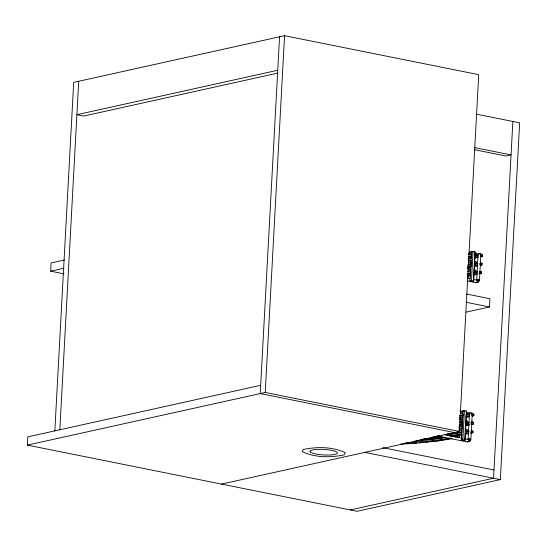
<?xml version="1.0" encoding="UTF-8"?>
<svg xmlns="http://www.w3.org/2000/svg" width="547" height="547" viewBox="0 0 547 547"><rect width="100%" height="100%" fill="white"/><g stroke="black" fill="none" stroke-linecap="round" stroke-linejoin="round"><path stroke-width="0.82" d="M476.081 114.084L519.65 122.829L500.327 479.596L357.054 511.301L27.35 445.108L27.794 436.862L260.68 385.32M64.054 273.876L50.659 271.182L51.103 262.936L64.416 259.989M54.83 430.879L73.701 82.365L284.556 35.699L478.721 74.679L459.398 431.446L221.508 484.088M59.828 429.771L78.706 81.257M279.558 36.806L260.235 393.573L454.393 432.547M27.35 445.108L265.233 392.466L284.556 35.699M445.162 434.858L446.844 434.571L447.815 435.439L448.861 434.974L448.93 433.648L447.296 433.928M457.395 436.691L457.463 435.364L458.509 434.899L459.48 435.768L459.405 437.094L458.365 437.552L457.395 436.691L454.872 437.121M468.034 277.842L468.102 276.515M461.299 439.966L462.878 410.77L464.437 410.606L466.632 411.269L465.053 440.465L463.5 440.629L461.299 439.966L464.731 440.048L465.053 440.465M469.921 280.714L471.507 251.524L473.059 251.353L475.261 252.017L473.681 281.213L472.123 281.384L469.921 280.714L473.36 280.796L473.681 281.213M461.62 440.383L461.935 434.544M462.256 428.704L462.482 424.534M462.844 417.86L463.022 414.523M470.475 276.96L470.7 272.789M471.015 266.95L471.24 262.779M471.555 256.94L471.781 252.769M462.858 439.802L464.437 410.606M471.48 280.549L473.059 251.353M464.731 440.048L466.317 410.852M473.36 280.796L474.94 251.606M466.42 431.993L467.186 431.166L467.254 429.839L464.902 429.005M466.188 422.995L466.885 423.501L467.644 422.674L467.719 421.347L465.36 420.513M467.343 415.009L468.102 414.182L468.177 412.855L467.487 412.349M474.358 272.242L475.049 272.741L475.808 271.921L475.883 270.594L475.193 270.088M474.817 263.75L475.507 264.249L476.266 263.428L476.341 262.102L475.651 261.596M474.304 255.422L475.965 255.757L476.731 254.929L476.799 253.603L476.109 253.104M468.088 438.838L469.49 412.889L471.213 412.773L472.28 413.176L470.878 439.125L469.894 441.217L470.878 439.125M476.711 279.585L478.112 253.644L479.842 253.528L480.909 253.931L479.5 279.879L478.516 281.972L479.5 279.879M470.933 432.226L471.904 433.094L472.95 432.629L473.018 431.303L472.047 430.441L471.008 430.899M472.505 421.949L471.466 422.407L471.391 423.734L472.362 424.602L473.408 424.137L473.476 422.81L472.505 421.949L470.844 422.229M473.866 415.645L473.941 414.318L472.97 413.45L471.924 413.915L471.856 415.241L472.827 416.11L473.866 415.645L472.191 415.932M481.572 273.384L481.647 272.057L480.669 271.189L479.63 271.654L479.555 272.98L480.526 273.842L481.572 273.384L479.063 273.815M482.03 264.892L482.105 263.565L481.134 262.697L480.088 263.155L480.02 264.488L480.991 265.35L482.03 264.892L480.355 265.172M480.478 255.989L481.449 256.858L482.495 256.399L482.563 255.066L481.592 254.205L480.546 254.663M466.181 312.118L489.469 306.97L489.921 298.717L466.516 294.019M512.874 121.468L493.551 478.235L350.278 509.941M476.615 280.105L477.353 279.449L478.434 279.469L477.353 279.442L476.615 280.105L473.258 279.428M467.986 439.35L468.724 438.694L469.811 438.721L468.724 438.687L468.464 439.179L469.34 439.679L464.635 438.68M467.213 441.949L469.251 441.354L467.213 441.949L437.053 435.891M475.835 282.696L477.88 282.102L475.835 282.696L467.459 281.014M277.746 70.255L76.895 114.699L83.67 116.06L277.855 73.093M50.659 271.182L63.965 268.242M480.909 253.931L479.179 254.047M471.637 413.32L472.28 413.176M468.287 256.475L471.617 255.907M475.774 255.196L478.269 254.772M468.164 256.775L471.466 256.215M474.769 255.654L478.071 255.087M480.888 255.353L482.563 255.066M468.916 257.965L471.398 257.541M474.7 256.981L478.003 256.413M468.259 258.827L470.769 258.396M474.96 257.685L476.628 257.398M480.82 256.68L482.495 256.399M468.143 259.128L471.473 258.56M474.796 257.993L478.126 257.425M467.829 264.967L471.158 264.399M476.143 263.545L477.804 263.264M467.706 265.274L471.008 264.707M474.311 264.146L477.613 263.579M479.589 263.989L482.105 263.565M467.63 266.601L470.933 266.033M474.235 265.473L477.538 264.905M467.801 267.319L470.311 266.888M476.17 265.89L477.846 265.603M467.685 267.62L471.008 267.052M474.338 266.485L477.661 265.917M468.198 273.315L470.693 272.891M474.851 272.18L477.346 271.756M467.241 273.767L470.55 273.199M473.852 272.638L477.155 272.071M479.131 272.481L481.647 272.057M467.172 275.093L470.475 274.526M473.777 273.965L477.08 273.404M468.177 275.667L469.852 275.38M467.227 276.112L470.55 275.544M473.88 274.977L477.203 274.409M459.665 415.72L462.988 415.152M467.145 414.448L469.641 414.017M459.542 416.028L462.844 415.467M467.794 414.619L469.449 414.339M471.425 414.749L473.941 414.318M459.466 417.354L462.769 416.793M466.071 416.226L469.374 415.665M460.471 417.929L462.147 417.648M467.172 416.787L468.841 416.499M459.521 418.38L462.844 417.812M466.174 417.245L469.497 416.677M460.034 424.075L462.53 423.651M467.521 422.797L469.182 422.516M459.904 424.376L462.379 423.959M465.682 423.392L468.991 422.831M470.967 423.241L473.476 422.81M459.008 425.846L462.311 425.286M465.613 424.718L468.916 424.157M465.873 425.422L469.223 424.855M470.899 424.568L473.408 424.137M459.063 426.872L462.386 426.304M465.716 425.737L469.039 425.169M432.561 437.012L439.282 435.863M448.766 434.414L462.071 432.144M467.056 431.289L468.724 431.009M447.884 434.844L461.921 432.451M466.051 431.747L469.353 431.18M430.031 438.188L431.665 437.908M433.306 437.627L434.94 437.354M436.581 437.074L438.215 436.793M439.856 436.513L441.491 436.232M447.22 435.255L448.861 434.974M441.32 436.547L422.475 439.33M471.343 431.59L473.018 431.303M449.463 435.891L461.853 433.778M465.155 433.217L468.458 432.65M444.663 437.265L437.333 438.516L417.819 440.397M450.359 436.287L458.509 434.899M459.548 434.92L461.224 434.633M466.249 433.778L467.924 433.491M470.434 433.06L472.95 432.629M445.696 437.368L436.451 438.947L415.399 440.978M452.417 436.226L457.463 435.364M456.936 435.644L461.928 434.797M465.251 434.229L468.581 433.662M457.018 436.185L459.48 435.768M449.825 437.983L436.376 440.273L405.245 442.954M452.02 438.352L436.417 440.896M457.764 437.374L459.405 437.094M452.663 438.53L437.19 441.169L411.741 443.624L400.746 444.082M433.498 437.552L441.921 436.738M425.839 438.653L428.369 438.414M422.988 439.186L425.477 438.947M428.793 438.626L431.275 438.386M433.764 438.147L436.246 437.908M420.643 439.761L444.383 437.477M414.079 443.049L416.561 442.81M419.87 442.489L422.352 442.249M425.662 441.928L428.144 441.689M431.453 441.374L433.935 441.135M404.759 443.528L409.019 443.35M474.27 147.526L511.062 154.917L506.057 156.025L474.283 149.646M469.456 251.764L471.952 252.27M469.312 252.105L471.808 252.605M475.138 253.275L476.799 253.603M468.41 253.261L471.74 253.931M475.063 254.601L476.731 254.929M468.478 254.252L471.808 254.923M468.164 260.092L471.493 260.762M468.854 260.598L471.35 261.097M474.68 261.767L476.341 262.102M468.779 261.924L471.275 262.423M474.605 263.093L476.266 263.428M468.854 262.916L471.35 263.415M467.706 268.584L471.029 269.254M467.562 268.919L470.892 269.589M474.215 270.259L475.883 270.594M468.321 270.416L470.817 270.915M474.146 271.585L475.808 271.921M467.562 271.244L470.885 271.907M467.398 278.252L469.907 278.758M466.071 302.272L489.469 306.97M460 410.852L463.323 411.515M460.69 411.351L463.186 411.85M466.516 412.52L468.177 412.855M470.557 413.293L469.49 412.889M460.615 412.677L463.111 413.183M466.441 413.847L468.102 414.182M460.683 413.669L463.179 414.168M459.542 419.344L462.865 420.007M459.398 419.679L462.728 420.349M466.051 421.012L467.719 421.347M460.157 421.169L462.653 421.675M465.982 422.339L467.644 422.674M461.196 421.997L462.865 422.332M459.398 421.997L462.721 422.667M459.077 427.836L462.406 428.506M458.94 428.171L462.263 428.841M465.593 429.504L467.254 429.839M458.865 429.498L462.194 430.168M465.518 430.838L467.186 431.166M458.933 430.489L462.263 431.159M265.233 392.466L459.398 431.446M444.526 434.639L462.119 438.174M382.791 447.658L493.996 469.982M364.781 452.383L500.327 479.596M475.275 255.258L475.965 255.757M471.507 251.524L471.829 251.935M462.878 410.77L463.2 411.187M411.118 442.708L411.741 443.624M303.38 449.484L302.238 451.672C315.024 457.702 330.47 457.784 344.138 454.878L345.28 452.697C332.494 446.667 317.048 446.584 303.38 449.484M478.55 281.274L476.97 281.739L478.557 281.274M469.928 440.52L468.348 440.985L469.935 440.526M477.962 280.426L477.087 279.941L477.962 280.426M310.17 451.856A14.113 2.838 3.1 0 0 325.957 455.029A13.381 2.687 3.1 0 0 337.349 452.506A14.113 2.838 3.1 0 0 321.561 449.34A13.381 2.687 3.1 0 0 310.17 451.856"/></g></svg>
